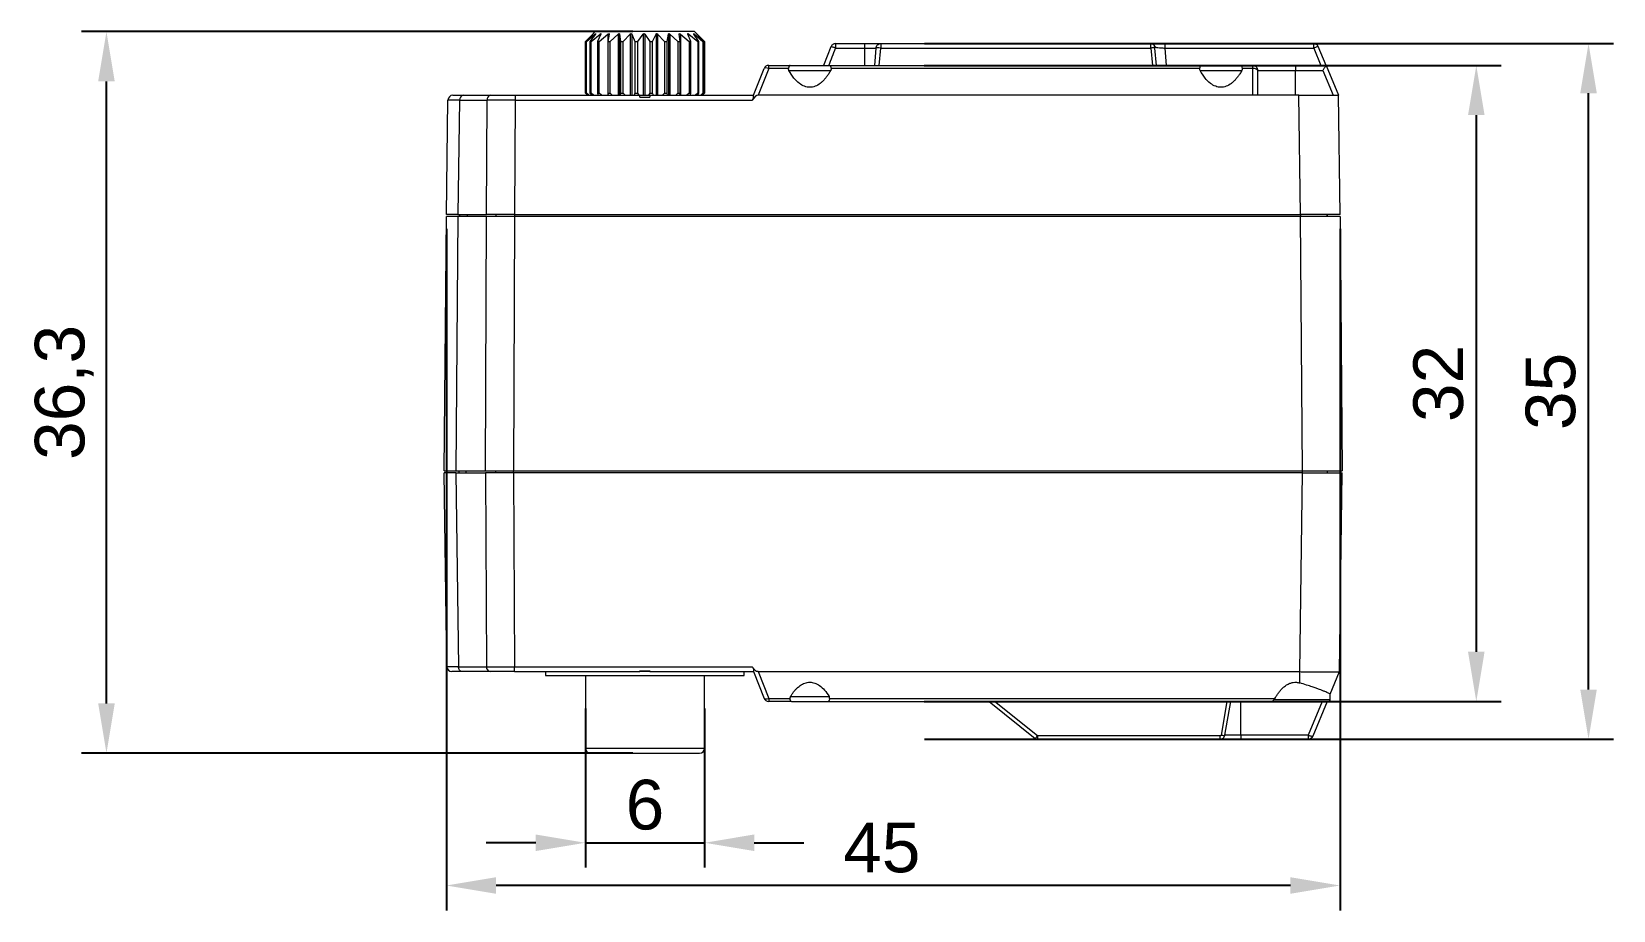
# Model space of a CAD drawing. Header units: millimetres. Extents: x 28 to 240, y 73 to 178.
# Drawn here: x 74.7 to 154.3, y 133.5 to 177.7 of the extents above; entities that cross this region are included whole.
import ezdxf

# ---------------------------------------------------------------- set-up
doc = ezdxf.new("R2010")
doc.units = ezdxf.units.MM
doc.layers.add('ly1', color=140, linetype='Continuous')
doc.styles.get("Standard").update_dxf_attribs({"font": 'arial.ttf'})
doc.dimstyles.new('ISO-25', dxfattribs={"dimtxt": 2.5, "dimasz": 2.5, "dimexe": 1.25, "dimexo": 0.625, "dimtad": 1, "dimtxsty": 'Standard', "dimcen": 2.5, "dimadec": 0, "dimazin": 0, "dimtfac": 1, "dimtmove": 0, "dimatfit": 3, "dimfxl": 1, "dimarcsym": 0})

# ---------------------------------------------------------------- blocks, each defined once
blk = doc.blocks.new('*D2')
at = {"layer": 'Defpoints', "color": 0, "transparency": 16777216}
for p in [(78.471, 177.742), (105.595, 177.742), (105.595, 141.442)]:
    blk.add_point(p, dxfattribs=at)
at = {"layer": 'ly1', "color": 0, "lineweight": -2, "transparency": 16777216}
for p, q in [((104.97, 177.742), (77.221, 177.742)), ((78.471, 143.942), (78.471, 175.242)), ((104.97, 141.442), (77.221, 141.442))]:
    blk.add_line(p, q, dxfattribs=at)
at = {"layer": 'ly1', "color": 0, "transparency": 16777216}
for points in [[(78.054, 175.242), (78.888, 175.242), (78.471, 177.742)], [(78.054, 143.942), (78.888, 143.942), (78.471, 141.442)]]:
    blk.add_solid(points, dxfattribs=at)
at = {"layer": 'ly1', "color": 0, "transparency": 16777216, "insert": (76.344, 159.592), "char_height": 2.5, "attachment_point": 5, "rotation": 90}
blk.add_mtext('36,3', dxfattribs=at)
blk = doc.blocks.new('*D3')
at = {"layer": 'Defpoints', "color": 0, "transparency": 16777216}
for p in [(95.584, 168.442), (140.584, 168.442), (95.584, 134.783)]:
    blk.add_point(p, dxfattribs=at)
at = {"layer": 'ly1', "color": 0, "lineweight": -2, "transparency": 16777216}
for p, q in [((95.584, 167.817), (95.584, 133.533)), ((140.584, 167.817), (140.584, 133.533)), ((138.084, 134.783), (98.084, 134.783))]:
    blk.add_line(p, q, dxfattribs=at)
at = {"layer": 'ly1', "color": 0, "transparency": 16777216}
for points in [[(98.084, 135.199), (98.084, 134.366), (95.584, 134.783)], [(138.084, 135.199), (138.084, 134.366), (140.584, 134.783)]]:
    blk.add_solid(points, dxfattribs=at)
at = {"layer": 'ly1', "color": 0, "transparency": 16777216, "insert": (117.51, 136.679), "char_height": 2.5, "attachment_point": 5}
blk.add_mtext('45', dxfattribs=at)
blk = doc.blocks.new('*D4')
at = {"layer": 'Defpoints', "color": 0, "transparency": 16777216}
for p in [(119.041, 177.142), (153.093, 177.142), (119.041, 142.142)]:
    blk.add_point(p, dxfattribs=at)
at = {"layer": 'ly1', "color": 0, "lineweight": -2, "transparency": 16777216}
for p, q in [((119.666, 177.142), (154.343, 177.142)), ((153.093, 144.642), (153.093, 174.642)), ((119.666, 142.142), (154.343, 142.142))]:
    blk.add_line(p, q, dxfattribs=at)
at = {"layer": 'ly1', "color": 0, "transparency": 16777216}
for points in [[(152.676, 174.642), (153.51, 174.642), (153.093, 177.142)], [(152.676, 144.642), (153.51, 144.642), (153.093, 142.142)]]:
    blk.add_solid(points, dxfattribs=at)
at = {"layer": 'ly1', "color": 0, "transparency": 16777216, "insert": (151.191, 159.642), "char_height": 2.5, "attachment_point": 5, "rotation": 90}
blk.add_mtext('35', dxfattribs=at)
blk = doc.blocks.new('*D5')
at = {"layer": 'Defpoints', "color": 0, "transparency": 16777216}
for p in [(119.023, 176.042), (119.023, 144.042), (147.442, 144.042)]:
    blk.add_point(p, dxfattribs=at)
at = {"layer": 'ly1', "color": 0, "lineweight": -2, "transparency": 16777216}
for p, q in [((119.648, 176.042), (148.692, 176.042)), ((147.442, 173.542), (147.442, 146.542)), ((119.648, 144.042), (148.692, 144.042))]:
    blk.add_line(p, q, dxfattribs=at)
at = {"layer": 'ly1', "color": 0, "transparency": 16777216}
for points in [[(147.025, 173.542), (147.858, 173.542), (147.442, 176.042)], [(147.025, 146.542), (147.858, 146.542), (147.442, 144.042)]]:
    blk.add_solid(points, dxfattribs=at)
at = {"layer": 'ly1', "color": 0, "transparency": 16777216, "insert": (145.539, 160.042), "char_height": 2.5, "attachment_point": 5, "rotation": 90}
blk.add_mtext('32', dxfattribs=at)
blk = doc.blocks.new('*D7')
at = {"layer": 'Defpoints', "color": 0, "transparency": 16777216}
for p in [(102.584, 144.307), (108.584, 144.307), (108.584, 136.932)]:
    blk.add_point(p, dxfattribs=at)
at = {"layer": 'ly1', "color": 0, "lineweight": -2, "transparency": 16777216}
for p, q in [((102.584, 143.682), (102.584, 135.682)), ((108.584, 143.682), (108.584, 135.682)), ((100.084, 136.932), (97.584, 136.932)), ((102.584, 136.932), (108.584, 136.932)), ((111.084, 136.932), (113.584, 136.932))]:
    blk.add_line(p, q, dxfattribs=at)
at = {"layer": 'ly1', "color": 0, "transparency": 16777216}
for points in [[(100.084, 137.349), (100.084, 136.516), (102.584, 136.932)], [(111.084, 137.349), (111.084, 136.516), (108.584, 136.932)]]:
    blk.add_solid(points, dxfattribs=at)
at = {"layer": 'ly1', "color": 0, "transparency": 16777216, "insert": (105.584, 138.834), "char_height": 2.5, "attachment_point": 5}
blk.add_mtext('6', dxfattribs=at)

msp = doc.modelspace()

# ---------------------------------------------------------------- linework, layer by layer
at = {"color": 7, "linetype": 'Continuous', "lineweight": 15}
for p, q in [((102.967, 177.621), (102.615, 177.242)), ((102.639, 177.242), (103.064, 177.621)), ((103.087, 177.621), (102.815, 177.242)), ((103.084, 177.742), (102.86, 177.517)), ((102.86, 177.517), (102.964, 177.621)), ((102.873, 177.242), (103.321, 177.621)), ((103.064, 177.621), (103.064, 177.588)), ((108.084, 177.742), (103.084, 177.742)), ((103.363, 177.621), (103.189, 177.242)), ((103.278, 177.242), (103.722, 177.621)), ((103.321, 177.621), (103.321, 177.53)), ((103.779, 177.621), (103.714, 177.242)), ((103.722, 177.621), (103.722, 177.287)), ((103.828, 177.242), (104.239, 177.621)), ((104.239, 177.621), (104.239, 174.542)), ((104.309, 177.621), (104.356, 177.242)), ((104.309, 177.621), (104.309, 174.542)), ((104.488, 177.242), (104.84, 177.621)), ((104.84, 177.621), (104.84, 174.542)), ((104.918, 177.621), (105.075, 177.242)), ((104.918, 177.621), (104.918, 174.542)), ((105.217, 177.242), (105.489, 177.621)), ((105.489, 177.621), (105.489, 174.542)), ((105.57, 177.621), (105.826, 177.242)), ((105.57, 177.621), (105.57, 174.542)), ((105.969, 177.242), (106.143, 177.621)), ((106.143, 177.621), (106.143, 174.542)), ((106.222, 177.621), (106.562, 177.242)), ((106.222, 177.621), (106.222, 174.542)), ((106.697, 177.242), (106.762, 177.621)), ((106.762, 177.621), (106.762, 174.542)), ((106.834, 177.621), (107.237, 177.242)), ((106.834, 177.621), (106.834, 174.542)), ((107.354, 177.242), (107.307, 177.621)), ((107.368, 177.621), (107.807, 177.242)), ((107.368, 177.621), (107.368, 174.542)), ((107.901, 177.242), (107.744, 177.621)), ((107.789, 177.621), (108.238, 177.242)), ((107.789, 177.513), (107.789, 177.621)), ((108.302, 177.242), (108.046, 177.621)), ((108.072, 177.621), (108.503, 177.242)), ((108.072, 177.582), (108.072, 177.621)), ((108.494, 177.331), (108.084, 177.742)), ((108.532, 177.242), (108.192, 177.621)), ((108.199, 177.621), (108.494, 177.331)), ((102.589, 177.242), (102.86, 177.517)), ((102.589, 174.642), (102.589, 177.242)), ((102.615, 177.242), (102.639, 177.242)), ((102.615, 177.242), (102.615, 174.642)), ((102.639, 174.642), (102.639, 177.242)), ((102.815, 177.242), (102.873, 177.242)), ((102.815, 177.242), (102.815, 174.642)), ((102.873, 174.642), (102.873, 177.242)), ((103.189, 177.242), (103.278, 177.242)), ((103.189, 177.242), (103.189, 174.642)), ((103.278, 174.642), (103.278, 177.242)), ((103.714, 177.242), (103.828, 177.242)), ((103.714, 177.242), (103.714, 174.642)), ((103.828, 174.642), (103.828, 177.242)), ((104.356, 177.242), (104.488, 177.242)), ((104.356, 177.242), (104.356, 174.642)), ((104.488, 174.642), (104.488, 177.242)), ((105.075, 177.242), (105.217, 177.242)), ((105.075, 177.242), (105.075, 174.642)), ((105.217, 174.642), (105.217, 177.242)), ((105.826, 177.242), (105.826, 174.642)), ((105.826, 177.242), (105.969, 177.242)), ((105.969, 174.642), (105.969, 177.242)), ((106.562, 177.242), (106.697, 177.242)), ((106.562, 177.242), (106.562, 174.642)), ((106.697, 174.642), (106.697, 177.242)), ((107.237, 177.242), (107.354, 177.242)), ((107.237, 177.242), (107.237, 174.642)), ((107.354, 174.642), (107.354, 177.242)), ((107.807, 177.242), (107.901, 177.242)), ((107.807, 177.242), (107.807, 174.642)), ((107.901, 174.642), (107.901, 177.242)), ((108.238, 177.242), (108.302, 177.242)), ((108.238, 177.242), (108.238, 174.642)), ((108.302, 174.642), (108.302, 177.242)), ((108.494, 177.331), (108.583, 177.242)), ((108.503, 177.242), (108.532, 177.242)), ((108.503, 177.242), (108.503, 174.642)), ((108.532, 174.642), (108.532, 177.242)), ((108.583, 177.242), (108.583, 174.642)), ((114.95, 176.982), (114.581, 176.042)), ((115.183, 177.142), (115.183, 177.076)), ((115.183, 177.142), (116.634, 177.142)), ((115.183, 176.914), (116.634, 176.914)), ((116.634, 177.142), (116.634, 176.914)), ((116.634, 176.914), (116.634, 176.042)), ((116.634, 176.914), (117.21, 176.914)), ((117.21, 176.914), (117.134, 176.042)), ((117.383, 176.042), (117.459, 176.914)), ((117.459, 177.142), (131.053, 177.142)), ((117.459, 176.914), (131.057, 176.914)), ((131.053, 177.142), (131.089, 177.138)), ((131.057, 176.914), (131.133, 176.042)), ((131.087, 177.141), (131.059, 177.142)), ((131.332, 176.042), (131.256, 176.914)), ((131.754, 177.142), (131.754, 176.914)), ((131.754, 177.142), (139.257, 177.142)), ((131.754, 176.914), (131.83, 176.042)), ((131.754, 176.914), (139.257, 176.914)), ((139.257, 176.914), (139.257, 177.076)), ((139.257, 176.914), (139.618, 176.042)), ((139.879, 176.042), (139.488, 176.987)), ((111.815, 176.042), (112.895, 176.042)), ((114.872, 176.042), (133.595, 176.042)), ((135.572, 176.042), (136.184, 176.042)), ((138.334, 176.042), (138.334, 175.792)), ((138.334, 176.042), (139.879, 176.042)), ((139.879, 176.042), (140.5, 174.542)), ((111.045, 174.541), (111.583, 175.885)), ((111.815, 175.887), (111.276, 174.542)), ((112.812, 175.887), (111.815, 175.887)), ((112.832, 175.792), (114.936, 175.792)), ((133.512, 175.887), (114.956, 175.887)), ((133.532, 175.792), (135.636, 175.792)), ((136.184, 175.887), (135.656, 175.887)), ((136.184, 175.887), (136.184, 176)), ((136.186, 174.542), (136.184, 175.887)), ((136.434, 174.542), (136.434, 175.792)), ((136.434, 175.792), (138.334, 175.792)), ((138.334, 174.542), (138.334, 175.792)), ((138.334, 175.792), (139.712, 175.792)), ((139.712, 175.792), (140.23, 174.542)), ((96.427, 174.542), (97.808, 174.542)), ((99.046, 174.542), (99.046, 174.295)), ((99.046, 174.542), (105.334, 174.542)), ((102.688, 174.542), (102.589, 174.642)), ((102.615, 174.642), (102.639, 174.642)), ((102.615, 174.642), (102.707, 174.542)), ((102.75, 174.542), (102.639, 174.642)), ((102.815, 174.642), (102.873, 174.642)), ((102.815, 174.642), (102.886, 174.542)), ((102.991, 174.542), (102.873, 174.642)), ((103.189, 174.642), (103.278, 174.642)), ((103.189, 174.642), (103.235, 174.542)), ((103.394, 174.542), (103.278, 174.642)), ((103.714, 174.642), (103.828, 174.642)), ((103.714, 174.642), (103.731, 174.542)), ((103.722, 174.596), (103.722, 174.542)), ((103.935, 174.542), (103.828, 174.642)), ((104.356, 174.642), (104.343, 174.542)), ((104.356, 174.642), (104.488, 174.642)), ((104.58, 174.542), (104.488, 174.642)), ((105.075, 174.642), (105.034, 174.542)), ((105.075, 174.642), (105.217, 174.642)), ((105.288, 174.542), (105.217, 174.642)), ((105.334, 174.442), (105.334, 174.542)), ((105.334, 174.542), (105.834, 174.542)), ((105.334, 174.442), (105.834, 174.442)), ((105.826, 174.642), (105.759, 174.542)), ((105.834, 174.542), (111.045, 174.542)), ((105.834, 174.542), (105.834, 174.442)), ((106.014, 174.542), (105.969, 174.642)), ((106.562, 174.642), (106.473, 174.542)), ((106.562, 174.642), (106.697, 174.642)), ((106.714, 174.542), (106.697, 174.642)), ((107.237, 174.642), (107.131, 174.542)), ((107.237, 174.642), (107.354, 174.642)), ((107.342, 174.542), (107.354, 174.642)), ((107.807, 174.642), (107.692, 174.542)), ((107.807, 174.642), (107.901, 174.642)), ((107.86, 174.542), (107.901, 174.642)), ((108.238, 174.642), (108.121, 174.542)), ((108.235, 174.542), (108.302, 174.642)), ((108.238, 174.642), (108.302, 174.642)), ((108.503, 174.642), (108.39, 174.542)), ((108.443, 174.542), (108.532, 174.642)), ((108.583, 174.642), (108.483, 174.542)), ((108.484, 174.542), (108.495, 174.553)), ((108.503, 174.642), (108.532, 174.642)), ((136.186, 174.542), (111.276, 174.542)), ((138.5, 174.542), (136.186, 174.542)), ((138.584, 168.542), (138.5, 174.542)), ((140.584, 168.542), (140.5, 174.542)), ((95.584, 168.542), (95.664, 174.295)), ((96.25, 174.295), (96.17, 168.542)), ((96.25, 174.295), (97.632, 174.295)), ((97.598, 168.542), (97.632, 174.295)), ((99.046, 174.295), (99.012, 168.542)), ((99.046, 174.295), (110.986, 174.295)), ((95.472, 155.642), (95.584, 168.442)), ((96.17, 168.542), (95.584, 168.542)), ((96.17, 168.442), (95.584, 168.442)), ((96.17, 168.442), (96.058, 155.642)), ((96.17, 168.542), (97.598, 168.542)), ((97.598, 168.442), (96.17, 168.442)), ((96.25, 168.542), (96.25, 168.442)), ((96.641, 168.442), (96.641, 168.542)), ((97.552, 155.642), (97.598, 168.442)), ((99.012, 168.542), (97.598, 168.542)), ((99.012, 168.442), (97.598, 168.442)), ((98.069, 168.542), (98.069, 168.442)), ((99.012, 168.442), (98.966, 155.642)), ((99.012, 168.542), (138.584, 168.542)), ((99.012, 168.542), (99.012, 168.442)), ((138.584, 168.442), (99.012, 168.442)), ((140.584, 168.542), (138.584, 168.542)), ((138.584, 168.542), (138.584, 168.442)), ((140.584, 168.442), (138.584, 168.442)), ((138.696, 155.642), (138.584, 168.442)), ((139.918, 168.542), (139.918, 168.442)), ((139.948, 168.442), (139.944, 168.542)), ((140.584, 168.442), (140.696, 155.642)), ((95.472, 155.642), (96.058, 155.642)), ((95.61, 145.788), (95.474, 155.542)), ((96.058, 155.642), (97.552, 155.642)), ((96.06, 155.542), (96.196, 145.788)), ((96.06, 155.542), (97.553, 155.542)), ((96.222, 155.542), (96.222, 155.642)), ((96.588, 155.542), (96.588, 155.642)), ((97.552, 155.642), (98.966, 155.642)), ((97.553, 155.542), (97.609, 145.788)), ((98.082, 155.542), (98.082, 155.642)), ((98.966, 155.642), (138.696, 155.642)), ((98.966, 155.542), (98.966, 155.642)), ((98.967, 155.542), (99.023, 145.788)), ((138.694, 155.542), (98.967, 155.542)), ((138.555, 145.542), (138.694, 155.542)), ((138.696, 155.642), (140.696, 155.642)), ((138.696, 155.542), (138.696, 155.642)), ((139.946, 155.542), (139.946, 155.642)), ((140.554, 145.542), (140.694, 155.542)), ((96.196, 145.788), (97.609, 145.788)), ((99.023, 145.788), (110.986, 145.788)), ((99.023, 145.542), (99.023, 145.788)), ((97.786, 145.542), (96.373, 145.542)), ((99.023, 145.542), (105.334, 145.542)), ((100.584, 145.542), (100.584, 145.341)), ((102.584, 145.345), (102.584, 141.692)), ((105.334, 145.589), (105.834, 145.589)), ((105.834, 145.542), (105.334, 145.542)), ((105.834, 145.542), (111.045, 145.542)), ((108.584, 141.692), (108.584, 145.345)), ((110.584, 145.341), (110.584, 145.542)), ((111.045, 145.542), (111.583, 144.199)), ((111.277, 145.542), (138.555, 145.542)), ((111.277, 145.542), (111.815, 144.196)), ((138.555, 144.976), (138.555, 145.542)), ((140.084, 144.405), (140.554, 145.542)), ((111.815, 144.196), (112.885, 144.196)), ((112.909, 144.292), (114.859, 144.292)), ((114.883, 144.196), (137.302, 144.196)), ((140.084, 144.142), (140.084, 144.407)), ((112.961, 144.042), (111.815, 144.042)), ((114.807, 144.042), (137.183, 144.042)), ((122.909, 144.042), (125.229, 142.186)), ((125.354, 142.307), (123.186, 144.042)), ((134.887, 144.042), (134.588, 142.348)), ((134.785, 142.348), (135.084, 144.042)), ((135.584, 142.348), (135.584, 144.042)), ((137.261, 144.142), (140.084, 144.142)), ((139.681, 144.042), (138.98, 142.348)), ((139.933, 144.042), (139.211, 142.296)), ((134.539, 142.307), (125.354, 142.307)), ((134.539, 142.142), (125.354, 142.142)), ((134.778, 142.344), (134.785, 142.348)), ((135.584, 142.348), (134.785, 142.348)), ((135.584, 142.348), (135.584, 142.142)), ((138.98, 142.348), (135.584, 142.348)), ((138.98, 142.142), (135.584, 142.142)), ((138.98, 142.2), (138.98, 142.142)), ((102.584, 141.692), (108.584, 141.692))]:
    msp.add_line(p, q, dxfattribs=at)
at = {"color": 7, "linetype": 'Continuous', "lineweight": 15, "flags": 128}
msp.add_lwpolyline([(105.826, 174.642), (105.844, 174.642), (105.862, 174.642), (105.88, 174.642), (105.898, 174.642), (105.915, 174.642), (105.933, 174.642), (105.951, 174.642), (105.969, 174.642)], dxfattribs=at)
at = {"color": 7, "linetype": 'Continuous', "lineweight": 15}
for centre, radius, start, end in [((131.156, 176.337), 0.585, 80.19741, 99.80259), ((131.053, 176.942), 0.2, 5, 65.88514), ((111.815, 175.792), 0.25, 90, 158.19859), ((111.648, 175.837), 0.0806, 80.38397, 143.7817), ((111.65, 175.435), 0.481, 69.93212, 88.62524), ((95.914, 174.292), 0.25, 90, 179.2), ((96.47, 174.324), 0.222, 101.26533, 187.45046), ((97.852, 174.324), 0.222, 101.26533, 187.45046), ((95.86, 145.792), 0.25, 180.8, 270), ((97.829, 145.759), 0.222, 172.5501, 258.73515), ((111.815, 144.292), 0.25, 235.9007, 270), ((139.984, 144.142), 0.1, 270, 0), ((125.21, 142.258), 0.075, 285.04868, 325.07352), ((102.834, 141.692), 0.25, 180, 270), ((108.334, 141.692), 0.25, 270, 0)]:
    msp.add_arc(centre, radius, start, end, dxfattribs=at)
msp.add_ellipse((111.044, 173.866), major_axis=(0.267, 0.67), ratio=0.346686, start_param=0.14082, end_param=1.019405, dxfattribs=at)
for points, knots in [([(102.964, 177.621), (102.968, 177.625), (102.976, 177.632), (102.983, 177.639), (102.986, 177.642), (102.986, 177.642), (102.983, 177.638), (102.977, 177.631), (102.97, 177.624), (102.967, 177.621)], [0, 0, 0, 0, 0.197268, 0.339199, 0.458476, 0.578085, 0.691202, 0.848057, 1, 1, 1, 1]), ([(103.064, 177.621), (103.069, 177.625), (103.077, 177.632), (103.088, 177.639), (103.094, 177.642), (103.097, 177.642), (103.097, 177.638), (103.094, 177.631), (103.089, 177.624), (103.087, 177.621)], [0, 0, 0, 0, 0.197273, 0.3392, 0.458472, 0.57808, 0.691198, 0.848047, 1, 1, 1, 1]), ([(103.321, 177.621), (103.327, 177.625), (103.336, 177.632), (103.349, 177.639), (103.358, 177.642), (103.364, 177.642), (103.367, 177.638), (103.367, 177.631), (103.365, 177.624), (103.363, 177.621)], [0, 0, 0, 0, 0.1972823, 0.3392111, 0.4584823, 0.5780818, 0.691203, 0.8480525, 1, 1, 1, 1]), ([(103.722, 177.621), (103.727, 177.625), (103.737, 177.632), (103.751, 177.639), (103.762, 177.642), (103.771, 177.642), (103.777, 177.638), (103.78, 177.631), (103.78, 177.624), (103.779, 177.621)], [0, 0, 0, 0, 0.197271, 0.339201, 0.458466, 0.578077, 0.691196, 0.84805, 1, 1, 1, 1]), ([(104.239, 177.621), (104.244, 177.625), (104.253, 177.632), (104.268, 177.639), (104.28, 177.642), (104.291, 177.642), (104.3, 177.638), (104.306, 177.631), (104.308, 177.624), (104.309, 177.621)], [0, 0, 0, 0, 0.197272, 0.339196, 0.458471, 0.578081, 0.691199, 0.848051, 1, 1, 1, 1]), ([(104.84, 177.621), (104.845, 177.625), (104.853, 177.632), (104.867, 177.639), (104.881, 177.642), (104.893, 177.642), (104.904, 177.638), (104.913, 177.631), (104.916, 177.624), (104.918, 177.621)], [0, 0, 0, 0, 0.197268, 0.33919, 0.45848, 0.578083, 0.691205, 0.848055, 1, 1, 1, 1]), ([(105.489, 177.621), (105.492, 177.625), (105.499, 177.632), (105.512, 177.639), (105.525, 177.642), (105.538, 177.642), (105.55, 177.638), (105.562, 177.631), (105.567, 177.624), (105.57, 177.621)], [0, 0, 0, 0, 0.1972685, 0.3392106, 0.4584755, 0.5780912, 0.691205, 0.8480575, 1, 1, 1, 1]), ([(106.143, 177.621), (106.146, 177.625), (106.15, 177.632), (106.161, 177.639), (106.173, 177.642), (106.186, 177.642), (106.199, 177.638), (106.212, 177.631), (106.218, 177.624), (106.222, 177.621)], [0, 0, 0, 0, 0.197278, 0.3392, 0.458477, 0.578083, 0.691204, 0.848053, 1, 1, 1, 1]), ([(106.762, 177.621), (106.764, 177.625), (106.766, 177.632), (106.774, 177.639), (106.784, 177.642), (106.796, 177.642), (106.809, 177.638), (106.822, 177.631), (106.83, 177.624), (106.834, 177.621)], [0, 0, 0, 0, 0.197276, 0.339208, 0.458484, 0.578078, 0.691199, 0.848049, 1, 1, 1, 1]), ([(107.307, 177.621), (107.307, 177.625), (107.307, 177.632), (107.313, 177.639), (107.32, 177.642), (107.33, 177.642), (107.342, 177.638), (107.355, 177.631), (107.363, 177.624), (107.368, 177.621)], [0, 0, 0, 0, 0.197274, 0.339201, 0.458471, 0.578078, 0.691201, 0.848061, 1, 1, 1, 1]), ([(107.744, 177.621), (107.743, 177.625), (107.74, 177.632), (107.742, 177.639), (107.747, 177.642), (107.754, 177.642), (107.764, 177.638), (107.776, 177.631), (107.785, 177.624), (107.789, 177.621)], [0, 0, 0, 0, 0.197272, 0.339202, 0.458474, 0.578086, 0.691209, 0.848057, 1, 1, 1, 1]), ([(108.046, 177.621), (108.043, 177.625), (108.038, 177.632), (108.036, 177.639), (108.038, 177.642), (108.042, 177.642), (108.05, 177.638), (108.06, 177.631), (108.068, 177.624), (108.072, 177.621)], [0, 0, 0, 0, 0.197274, 0.339202, 0.458476, 0.578083, 0.691196, 0.848051, 1, 1, 1, 1]), ([(108.192, 177.621), (108.188, 177.625), (108.182, 177.632), (108.176, 177.639), (108.174, 177.642), (108.176, 177.642), (108.18, 177.638), (108.188, 177.631), (108.195, 177.624), (108.199, 177.621)], [0, 0, 0, 0, 0.197277, 0.339207, 0.458479, 0.578087, 0.691206, 0.84805, 1, 1, 1, 1]), ([(115.183, 176.914), (115.163, 176.922), (115.122, 176.938), (115.065, 176.956), (115.017, 176.971), (114.979, 176.981), (114.955, 176.986), (114.952, 176.983), (114.951, 176.982)], [0, 0, 0, 0, 0.173536, 0.341696, 0.502391, 0.673885, 0.853341, 1, 1, 1, 1]), ([(115.183, 177.142), (115.151, 177.138), (115.104, 177.133), (115.041, 177.1), (114.993, 177.058), (114.958, 177.013), (114.952, 176.985), (114.952, 176.982)], [0, 0, 0, 0, 0.322298, 0.4655, 0.705506, 0.970742, 1, 1, 1, 1]), ([(116.634, 177.142), (116.66, 177.142), (116.712, 177.142), (116.789, 177.142), (116.864, 177.142), (116.967, 177.142), (117.09, 177.142), (117.221, 177.142), (117.329, 177.142), (117.404, 177.142), (117.451, 177.142), (117.457, 177.142), (117.459, 177.142)], [0, 0, 0, 0, 0.060245, 0.120003, 0.179811, 0.240207, 0.369961, 0.50013, 0.629884, 0.760052, 0.879925, 1, 1, 1, 1]), ([(117.21, 176.914), (117.216, 176.975), (117.245, 177.034), (117.336, 177.118), (117.397, 177.142), (117.459, 177.142)], [0, 0, 0, 0, 0.5, 0.5, 1, 1, 1, 1]), ([(117.459, 176.914), (117.394, 176.919), (117.33, 176.922), (117.238, 176.922), (117.211, 176.919), (117.21, 176.914)], [0, 0, 0, 0, 0.5, 0.5, 1, 1, 1, 1]), ([(117.459, 177.142), (117.459, 177.142), (117.459, 177.118), (117.459, 177.034), (117.459, 176.975), (117.459, 176.914)], [0, 0, 0, 0, 0.5, 0.5, 1, 1, 1, 1]), ([(131.171, 177.103), (131.161, 177.11), (131.14, 177.123), (131.094, 177.139), (131.059, 177.138), (131.035, 177.137)], [0, 0, 0, 0, 0.25485, 0.509579, 1, 1, 1, 1]), ([(131.057, 176.914), (131.056, 176.93), (131.056, 176.963), (131.055, 177.007), (131.054, 177.046), (131.054, 177.078), (131.053, 177.103), (131.053, 177.121), (131.053, 177.134), (131.053, 177.141), (131.053, 177.141), (131.053, 177.142)], [0, 0, 0, 0, 0.135569, 0.265029, 0.388378, 0.505611, 0.616729, 0.721728, 0.820607, 0.913365, 1, 1, 1, 1]), ([(131.215, 177.131), (131.183, 177.134), (131.131, 177.14), (131.099, 177.141), (131.087, 177.141)], [0, 0, 0, 0, 0.622004, 1, 1, 1, 1]), ([(131.087, 177.139), (131.099, 177.137), (131.123, 177.132), (131.172, 177.12), (131.196, 177.115)], [0, 0, 0, 0, 0.511231, 1, 1, 1, 1]), ([(131.131, 177.13), (131.148, 177.122), (131.184, 177.106), (131.225, 177.063), (131.253, 177.013), (131.259, 176.976), (131.262, 176.958)], [0, 0, 0, 0, 0.2550012, 0.513601, 0.7649843, 1, 1, 1, 1]), ([(131.139, 177.142), (131.175, 177.142), (131.256, 177.142), (131.444, 177.142), (131.619, 177.142), (131.709, 177.142), (131.754, 177.142)], [0, 0, 0, 0, 0.289554, 0.652052, 0.827416, 1, 1, 1, 1]), ([(131.262, 176.96), (131.27, 176.959), (131.286, 176.958), (131.337, 176.952), (131.427, 176.942), (131.569, 176.926), (131.694, 176.918), (131.754, 176.914)], [0, 0, 0, 0, 0.136754, 0.291159, 0.455149, 0.735794, 1, 1, 1, 1]), ([(139.257, 177.142), (139.306, 177.142), (139.355, 177.127), (139.436, 177.072), (139.469, 177.033), (139.488, 176.987)], [0, 0, 0, 0, 0.5, 0.5, 1, 1, 1, 1]), ([(139.488, 176.987), (139.486, 176.992), (139.46, 176.987), (139.375, 176.96), (139.316, 176.938), (139.257, 176.914)], [0, 0, 0, 0, 0.5, 0.5, 1, 1, 1, 1]), ([(111.815, 175.887), (111.815, 175.902), (111.814, 175.932), (111.814, 175.97), (111.815, 176.005), (111.815, 176.035), (111.815, 176.039), (111.815, 176.042)], [0, 0, 0, 0, 0.170168, 0.330164, 0.500527, 0.730402, 1, 1, 1, 1]), ([(112.895, 176.042), (112.89, 176.041), (112.878, 176.039), (112.862, 176.026), (112.847, 176.007), (112.835, 175.982), (112.825, 175.953), (112.818, 175.922), (112.814, 175.899), (112.812, 175.887)], [0, 0, 0, 0, 0.163297, 0.319838, 0.469528, 0.612324, 0.748249, 0.87741, 1, 1, 1, 1]), ([(112.895, 176.042), (112.922, 176.042), (112.975, 176.042), (113.061, 176.042), (113.15, 176.042), (113.242, 176.042), (113.392, 176.042), (113.605, 176.042), (113.884, 176.042), (114.163, 176.042), (114.398, 176.042), (114.588, 176.042), (114.738, 176.042), (114.828, 176.042), (114.872, 176.042)], [0, 0, 0, 0, 0.048558, 0.096783, 0.14491, 0.193176, 0.241815, 0.370804, 0.500041, 0.62903, 0.758267, 0.838972, 0.919183, 1, 1, 1, 1]), ([(114.872, 176.042), (114.878, 176.041), (114.888, 176.04), (114.902, 176.029), (114.914, 176.015), (114.929, 175.992), (114.944, 175.952), (114.952, 175.908), (114.956, 175.887)], [0, 0, 0, 0, 0.152562, 0.2895386, 0.4109534, 0.516845, 0.7679459, 1, 1, 1, 1]), ([(133.595, 176.042), (133.59, 176.041), (133.578, 176.039), (133.562, 176.026), (133.547, 176.007), (133.535, 175.982), (133.525, 175.953), (133.518, 175.922), (133.514, 175.899), (133.512, 175.887)], [0, 0, 0, 0, 0.163297, 0.319838, 0.469528, 0.612324, 0.748249, 0.87741, 1, 1, 1, 1]), ([(133.595, 176.042), (133.622, 176.042), (133.675, 176.042), (133.761, 176.042), (133.85, 176.042), (133.942, 176.042), (134.092, 176.042), (134.305, 176.042), (134.584, 176.042), (134.863, 176.042), (135.098, 176.042), (135.288, 176.042), (135.438, 176.042), (135.528, 176.042), (135.572, 176.042)], [0, 0, 0, 0, 0.048558, 0.096783, 0.14491, 0.193176, 0.241815, 0.370804, 0.500041, 0.62903, 0.758267, 0.838972, 0.919183, 1, 1, 1, 1]), ([(135.572, 176.042), (135.578, 176.041), (135.588, 176.04), (135.602, 176.029), (135.614, 176.015), (135.629, 175.992), (135.644, 175.952), (135.652, 175.908), (135.656, 175.887)], [0, 0, 0, 0, 0.1527, 0.2897735, 0.4112439, 0.5171501, 0.7680296, 1, 1, 1, 1]), ([(136.184, 176.042), (136.249, 176.042), (136.314, 176.015), (136.407, 175.922), (136.434, 175.857), (136.434, 175.792)], [0, 0, 0, 0, 0.5, 0.5, 1, 1, 1, 1]), ([(136.184, 176.042), (136.185, 176.042), (136.186, 176.042), (136.199, 176.042), (136.22, 176.042), (136.25, 176.042), (136.288, 176.042), (136.368, 176.042), (136.524, 176.042), (136.803, 176.042), (137.145, 176.042), (137.487, 176.042), (137.798, 176.042), (138.064, 176.042), (138.244, 176.042), (138.334, 176.042)], [0, 0, 0, 0, 0.040278, 0.080245, 0.120061, 0.159886, 0.199879, 0.2402, 0.370049, 0.500058, 0.629907, 0.759916, 0.840123, 0.919724, 1, 1, 1, 1]), ([(139.879, 176.042), (139.879, 176.041), (139.878, 176.039), (139.869, 176.026), (139.855, 176.005), (139.829, 175.968), (139.784, 175.897), (139.739, 175.831), (139.712, 175.792)], [0, 0, 0, 0, 0.1042307, 0.2126636, 0.3266705, 0.4474335, 0.6743952, 1, 1, 1, 1]), ([(112.832, 175.792), (112.825, 175.808), (112.81, 175.838), (112.811, 175.871), (112.812, 175.887)], [0, 0, 0, 0, 0.520553, 1, 1, 1, 1]), ([(114.936, 175.792), (114.904, 175.736), (114.842, 175.628), (114.74, 175.48), (114.635, 175.348), (114.527, 175.235), (114.374, 175.105), (114.167, 174.981), (113.884, 174.926), (113.601, 174.981), (113.323, 175.147), (113.054, 175.422), (112.911, 175.661), (112.832, 175.792)], [0, 0, 0, 0, 0.070061, 0.135068, 0.195339, 0.251272, 0.303364, 0.407613, 0.500219, 0.592619, 0.697082, 0.834267, 1, 1, 1, 1]), ([(114.956, 175.887), (114.957, 175.877), (114.958, 175.856), (114.951, 175.823), (114.941, 175.802), (114.936, 175.792)], [0, 0, 0, 0, 0.31757, 0.646296, 1, 1, 1, 1]), ([(133.532, 175.792), (133.525, 175.808), (133.51, 175.838), (133.511, 175.871), (133.512, 175.887)], [0, 0, 0, 0, 0.520553, 1, 1, 1, 1]), ([(135.636, 175.792), (135.604, 175.736), (135.542, 175.628), (135.44, 175.48), (135.335, 175.348), (135.227, 175.235), (135.074, 175.105), (134.867, 174.981), (134.584, 174.926), (134.301, 174.981), (134.023, 175.147), (133.754, 175.422), (133.611, 175.661), (133.532, 175.792)], [0, 0, 0, 0, 0.0700607, 0.1350678, 0.1953386, 0.2512715, 0.3033642, 0.4076129, 0.5002194, 0.5926186, 0.6970821, 0.8342666, 1, 1, 1, 1]), ([(135.656, 175.887), (135.657, 175.877), (135.658, 175.856), (135.651, 175.823), (135.641, 175.802), (135.636, 175.792)], [0, 0, 0, 0, 0.31757, 0.646296, 1, 1, 1, 1]), ([(136.434, 175.792), (136.434, 175.817), (136.407, 175.842), (136.314, 175.877), (136.249, 175.887), (136.184, 175.887)], [0, 0, 0, 0, 0.5, 0.5, 1, 1, 1, 1]), ([(95.914, 174.542), (95.915, 174.542), (95.917, 174.542), (95.931, 174.542), (95.954, 174.542), (95.986, 174.542), (96.04, 174.542), (96.126, 174.542), (96.259, 174.542), (96.371, 174.542), (96.427, 174.542)], [0, 0, 0, 0, 0.092882, 0.18504, 0.276965, 0.369151, 0.462087, 0.641959, 0.820055, 1, 1, 1, 1]), ([(97.808, 174.542), (97.839, 174.542), (97.9, 174.542), (97.999, 174.542), (98.104, 174.542), (98.213, 174.542), (98.363, 174.542), (98.558, 174.542), (98.799, 174.542), (98.963, 174.542), (99.046, 174.542)], [0, 0, 0, 0, 0.092925, 0.185127, 0.277094, 0.369323, 0.462302, 0.6421, 0.820126, 1, 1, 1, 1]), ([(110.986, 174.295), (111.004, 174.322), (111.021, 174.35), (111.046, 174.407), (111.053, 174.435), (111.057, 174.507), (111.044, 174.538), (111.045, 174.541)], [0, 0, 0, 0, 0.25, 0.25, 0.5, 0.5, 1, 1, 1, 1]), ([(138.5, 174.542), (138.552, 174.542), (138.654, 174.542), (138.805, 174.542), (138.967, 174.542), (139.141, 174.542), (139.375, 174.542), (139.644, 174.542), (139.922, 174.542), (140.154, 174.542), (140.305, 174.542), (140.4, 174.542), (140.457, 174.542), (140.494, 174.542), (140.498, 174.542), (140.5, 174.542)], [0, 0, 0, 0, 0.049444, 0.09758, 0.144682, 0.206455, 0.270169, 0.385967, 0.500021, 0.61391, 0.729873, 0.793429, 0.85536, 0.926277, 1, 1, 1, 1]), ([(96.25, 174.295), (96.217, 174.295), (96.151, 174.295), (96.062, 174.295), (95.98, 174.296), (95.907, 174.296), (95.843, 174.296), (95.789, 174.296), (95.744, 174.296), (95.708, 174.296), (95.683, 174.295), (95.667, 174.295), (95.665, 174.295), (95.664, 174.295)], [0, 0, 0, 0, 0.0909128, 0.1818246, 0.2727355, 0.3636456, 0.4545549, 0.5454637, 0.6363718, 0.7272794, 0.8181866, 0.9090934, 1, 1, 1, 1]), ([(99.046, 174.295), (98.998, 174.295), (98.903, 174.295), (98.761, 174.295), (98.62, 174.296), (98.482, 174.296), (98.346, 174.296), (98.214, 174.296), (98.086, 174.296), (97.963, 174.296), (97.846, 174.295), (97.735, 174.295), (97.666, 174.295), (97.632, 174.295)], [0, 0, 0, 0, 0.0909127, 0.1818245, 0.2727354, 0.3636455, 0.4545549, 0.5454636, 0.6363717, 0.7272794, 0.8181866, 0.9090934, 1, 1, 1, 1]), ([(96.06, 155.542), (96.027, 155.542), (95.961, 155.542), (95.872, 155.542), (95.79, 155.542), (95.717, 155.542), (95.653, 155.542), (95.598, 155.542), (95.553, 155.542), (95.518, 155.542), (95.493, 155.542), (95.477, 155.542), (95.475, 155.542), (95.474, 155.542)], [0, 0, 0, 0, 0.09091, 0.181819, 0.272728, 0.363637, 0.454546, 0.545454, 0.636363, 0.727272, 0.818181, 0.90909, 1, 1, 1, 1]), ([(98.967, 155.542), (98.919, 155.542), (98.824, 155.542), (98.682, 155.542), (98.541, 155.542), (98.403, 155.542), (98.267, 155.542), (98.135, 155.542), (98.008, 155.542), (97.885, 155.542), (97.767, 155.542), (97.656, 155.542), (97.587, 155.542), (97.553, 155.542)], [0, 0, 0, 0, 0.09091, 0.181819, 0.272728, 0.363637, 0.454546, 0.545454, 0.636363, 0.727272, 0.818181, 0.90909, 1, 1, 1, 1]), ([(138.694, 155.542), (138.746, 155.542), (138.848, 155.542), (138.999, 155.542), (139.16, 155.542), (139.334, 155.542), (139.569, 155.542), (139.838, 155.542), (140.116, 155.542), (140.348, 155.542), (140.499, 155.542), (140.594, 155.542), (140.65, 155.542), (140.687, 155.542), (140.692, 155.542), (140.694, 155.542)], [0, 0, 0, 0, 0.049444, 0.09758, 0.144682, 0.206455, 0.270169, 0.385967, 0.500021, 0.61391, 0.729873, 0.793429, 0.85536, 0.926277, 1, 1, 1, 1]), ([(96.196, 145.788), (96.011, 145.788), (95.863, 145.788), (95.662, 145.788), (95.61, 145.788), (95.61, 145.788)], [0, 0, 0, 0, 0.5, 0.5, 1, 1, 1, 1]), ([(96.373, 145.542), (96.331, 145.542), (96.283, 145.566), (96.214, 145.662), (96.196, 145.73), (96.196, 145.788)], [0, 0, 0, 0, 0.5, 0.5, 1, 1, 1, 1]), ([(97.609, 145.788), (97.643, 145.788), (97.712, 145.788), (97.824, 145.788), (97.941, 145.788), (98.064, 145.788), (98.192, 145.788), (98.324, 145.788), (98.459, 145.788), (98.598, 145.788), (98.738, 145.788), (98.88, 145.788), (98.976, 145.788), (99.023, 145.788)], [0, 0, 0, 0, 0.090913, 0.181825, 0.272735, 0.363646, 0.454555, 0.545464, 0.636372, 0.727279, 0.818187, 0.909093, 1, 1, 1, 1]), ([(111.277, 145.542), (111.265, 145.542), (111.241, 145.544), (111.207, 145.557), (111.172, 145.578), (111.134, 145.61), (111.088, 145.656), (111.036, 145.716), (111.003, 145.764), (110.986, 145.788)], [0, 0, 0, 0, 0.088195, 0.179554, 0.277317, 0.392991, 0.557249, 0.776162, 1, 1, 1, 1]), ([(110.986, 145.788), (110.996, 145.774), (111.014, 145.746), (111.03, 145.713), (111.039, 145.692), (111.044, 145.677), (111.051, 145.652), (111.057, 145.607), (111.051, 145.569), (111.046, 145.547), (111.045, 145.544), (111.045, 145.542)], [0, 0, 0, 0, 0.134717, 0.255492, 0.288986, 0.322582, 0.38909, 0.515518, 0.759584, 0.878669, 1, 1, 1, 1]), ([(96.373, 145.542), (96.343, 145.542), (96.284, 145.542), (96.205, 145.542), (96.133, 145.542), (96.069, 145.542), (95.995, 145.542), (95.923, 145.542), (95.87, 145.542), (95.863, 145.542), (95.86, 145.542)], [0, 0, 0, 0, 0.092935, 0.185145, 0.277121, 0.369358, 0.462347, 0.64213, 0.820141, 1, 1, 1, 1]), ([(99.023, 145.542), (98.981, 145.542), (98.896, 145.542), (98.77, 145.542), (98.645, 145.542), (98.522, 145.542), (98.364, 145.542), (98.176, 145.542), (97.967, 145.542), (97.846, 145.542), (97.786, 145.542)], [0, 0, 0, 0, 0.092891, 0.185058, 0.276992, 0.369187, 0.462132, 0.641989, 0.82007, 1, 1, 1, 1]), ([(100.584, 145.342), (100.584, 145.342), (100.714, 145.342), (101.215, 145.342), (101.586, 145.342), (102.511, 145.342), (103.066, 145.342), (104.275, 145.342), (104.929, 145.342), (106.238, 145.342), (106.893, 145.342), (108.102, 145.342), (108.657, 145.342), (109.582, 145.342), (109.953, 145.342), (110.454, 145.342), (110.584, 145.342), (110.584, 145.342)], [0, 0, 0, 0, 0.125, 0.125, 0.25, 0.25, 0.375, 0.375, 0.5, 0.5, 0.625, 0.625, 0.75, 0.75, 0.875, 0.875, 1, 1, 1, 1]), ([(112.909, 144.292), (112.939, 144.339), (112.997, 144.429), (113.092, 144.555), (113.189, 144.665), (113.29, 144.761), (113.431, 144.872), (113.624, 144.977), (113.884, 145.024), (114.144, 144.978), (114.4, 144.837), (114.65, 144.605), (114.786, 144.402), (114.859, 144.292)], [0, 0, 0, 0, 0.068009, 0.131427, 0.190562, 0.24579, 0.297577, 0.404084, 0.500209, 0.596144, 0.702843, 0.838513, 1, 1, 1, 1]), ([(137.302, 144.196), (137.332, 144.247), (137.389, 144.344), (137.483, 144.48), (137.58, 144.6), (137.68, 144.706), (137.783, 144.797), (137.905, 144.884), (138.049, 144.96), (138.218, 145.007), (138.39, 145.016), (138.499, 144.989), (138.555, 144.976)], [0, 0, 0, 0, 0.113172, 0.218813, 0.317368, 0.409385, 0.495539, 0.576651, 0.690528, 0.795139, 0.896196, 1, 1, 1, 1]), ([(138.555, 145.542), (138.599, 145.541), (138.73, 145.54), (138.922, 145.54), (139.132, 145.54), (139.385, 145.539), (139.677, 145.538), (139.948, 145.538), (140.145, 145.538), (140.291, 145.538), (140.407, 145.539), (140.491, 145.54), (140.544, 145.541), (140.551, 145.541), (140.554, 145.542)], [0, 0, 0, 0, 0.042938, 0.124961, 0.184087, 0.24994, 0.38056, 0.499752, 0.583125, 0.666499, 0.749873, 0.833247, 0.916623, 1, 1, 1, 1]), ([(140.082, 144.407), (140.079, 144.412), (140.073, 144.422), (140.009, 144.456), (139.918, 144.497), (139.811, 144.542), (139.684, 144.592), (139.537, 144.647), (139.371, 144.707), (139.159, 144.781), (138.886, 144.871), (138.671, 144.939), (138.555, 144.976)], [0, 0, 0, 0, 0.0994453, 0.2174317, 0.3003347, 0.3866915, 0.4765808, 0.5549256, 0.6413644, 0.7359175, 0.8572429, 1, 1, 1, 1]), ([(111.583, 144.199), (111.591, 144.179), (111.619, 144.168), (111.703, 144.167), (111.759, 144.177), (111.815, 144.196)], [0, 0, 0, 0, 0.5, 0.5, 1, 1, 1, 1]), ([(111.815, 144.196), (111.815, 144.151), (111.815, 144.111), (111.815, 144.057), (111.815, 144.042), (111.815, 144.042)], [0, 0, 0, 0, 0.5, 0.5, 1, 1, 1, 1]), ([(112.909, 144.292), (112.9, 144.276), (112.884, 144.246), (112.884, 144.212), (112.885, 144.196)], [0, 0, 0, 0, 0.5273851, 1, 1, 1, 1]), ([(112.961, 144.042), (112.955, 144.043), (112.944, 144.045), (112.929, 144.059), (112.916, 144.08), (112.905, 144.106), (112.896, 144.135), (112.889, 144.165), (112.886, 144.186), (112.885, 144.196)], [0, 0, 0, 0, 0.174962, 0.33907, 0.492396, 0.635026, 0.76707, 0.888668, 1, 1, 1, 1]), ([(114.883, 144.196), (114.881, 144.182), (114.876, 144.151), (114.864, 144.11), (114.849, 144.074), (114.83, 144.047), (114.815, 144.044), (114.807, 144.042)], [0, 0, 0, 0, 0.158782, 0.337814, 0.537513, 0.758172, 1, 1, 1, 1]), ([(114.883, 144.196), (114.884, 144.207), (114.885, 144.228), (114.876, 144.261), (114.865, 144.281), (114.859, 144.292)], [0, 0, 0, 0, 0.3109052, 0.6408635, 1, 1, 1, 1]), ([(137.302, 144.196), (137.296, 144.187), (137.284, 144.167), (137.269, 144.15), (137.261, 144.142)], [0, 0, 0, 0, 0.482129, 1, 1, 1, 1]), ([(112.961, 144.042), (113.225, 144.042), (113.549, 144.042), (114.218, 144.042), (114.543, 144.042), (114.807, 144.042)], [0, 0, 0, 0, 0.5, 0.5, 1, 1, 1, 1]), ([(137.183, 144.042), (137.185, 144.043), (137.189, 144.044), (137.197, 144.055), (137.208, 144.074), (137.227, 144.103), (137.25, 144.129), (137.261, 144.142)], [0, 0, 0, 0, 0.190296, 0.356994, 0.500575, 0.759675, 1, 1, 1, 1]), ([(137.183, 144.042), (137.325, 144.042), (137.619, 144.042), (138.182, 144.042), (138.754, 144.042), (139.269, 144.042), (139.675, 144.042), (139.942, 144.042), (139.962, 144.042), (139.972, 144.042)], [0, 0, 0, 0, 0.140949, 0.290472, 0.439995, 0.580944, 0.721893, 0.871416, 1, 1, 1, 1]), ([(125.354, 142.307), (125.354, 142.261), (125.354, 142.218), (125.354, 142.159), (125.354, 142.142), (125.354, 142.142)], [0, 0, 0, 0, 0.5, 0.5, 1, 1, 1, 1]), ([(134.539, 142.143), (134.568, 142.145), (134.625, 142.151), (134.7, 142.196), (134.758, 142.261), (134.773, 142.316), (134.781, 142.343)], [0, 0, 0, 0, 0.251031, 0.501621, 0.751226, 1, 1, 1, 1]), ([(134.539, 142.142), (134.539, 142.142), (134.539, 142.159), (134.539, 142.218), (134.539, 142.261), (134.539, 142.307)], [0, 0, 0, 0, 0.5, 0.5, 1, 1, 1, 1]), ([(135.584, 142.142), (135.551, 142.142), (135.485, 142.142), (135.388, 142.142), (135.292, 142.142), (135.163, 142.142), (135.006, 142.142), (134.84, 142.142), (134.704, 142.142), (134.609, 142.142), (134.55, 142.142), (134.543, 142.142), (134.539, 142.142)], [0, 0, 0, 0, 0.060262, 0.120024, 0.179827, 0.240208, 0.370006, 0.50013, 0.629928, 0.760053, 0.879947, 1, 1, 1, 1]), ([(134.588, 142.348), (134.614, 142.345), (134.665, 142.337), (134.728, 142.334), (134.769, 142.336), (134.776, 142.342), (134.778, 142.344)], [0, 0, 0, 0, 0.282189, 0.5643772, 0.8465648, 1, 1, 1, 1]), ([(138.98, 142.348), (139.038, 142.325), (139.095, 142.306), (139.18, 142.287), (139.207, 142.287), (139.211, 142.296)], [0, 0, 0, 0, 0.5, 0.5, 1, 1, 1, 1]), ([(139.211, 142.296), (139.192, 142.251), (139.159, 142.211), (139.078, 142.157), (139.029, 142.142), (138.98, 142.142)], [0, 0, 0, 0, 0.5, 0.5, 1, 1, 1, 1]), ([(102.856, 141.442), (102.943, 141.442), (103.29, 141.442), (104.364, 141.442), (105.051, 141.442), (106.445, 141.442), (107.1, 141.442), (108.06, 141.442), (108.33, 141.442), (108.334, 141.442)], [0, 0, 0, 0, 0.25, 0.25, 0.5, 0.5, 0.75, 0.75, 1, 1, 1, 1])]:
    msp.add_open_spline(points, degree=3, knots=knots, dxfattribs=at)
for points in [[(114.842, 176.042), (114.957, 176.332), (115.071, 176.623), (115.183, 176.914)], [(115.183, 177.076), (115.183, 177.034), (115.183, 176.975), (115.183, 176.914)], [(131.256, 176.914), (131.254, 176.938), (131.252, 176.959), (131.252, 176.959)], [(139.257, 177.076), (139.257, 177.118), (139.257, 177.142), (139.257, 177.142)], [(136.184, 176), (136.184, 176.027), (136.184, 176.042), (136.184, 176.042)], [(105.334, 145.542), (105.334, 145.542), (105.334, 145.558), (105.334, 145.589)], [(105.834, 145.589), (105.834, 145.558), (105.834, 145.542), (105.834, 145.542)], [(111.583, 144.199), (111.601, 144.153), (111.633, 144.113), (111.675, 144.085)], [(125.354, 142.142), (125.309, 142.142), (125.264, 142.157), (125.229, 142.186)], [(125.271, 142.215), (125.294, 142.237), (125.324, 142.27), (125.354, 142.307)], [(134.588, 142.348), (134.584, 142.325), (134.562, 142.307), (134.539, 142.307)], [(138.98, 142.348), (138.98, 142.29), (138.98, 142.238), (138.98, 142.2)]]:
    msp.add_open_spline(points, degree=3, dxfattribs=at)

# ---------------------------------------------------------------- dimensions: what is measured, and where the dimension line sits
at = {"layer": 'ly1'}
for base, p1, p2, picture, middle in [((78.471, 177.742), (105.595, 141.442), (105.595, 177.742), '*D2', (76.344, 159.592)), ((147.442, 144.042), (119.023, 176.042), (119.023, 144.042), '*D5', (145.539, 160.042))]:
    dim = msp.add_linear_dim(base=base, p1=p1, p2=p2, angle=90, dimstyle='ISO-25', dxfattribs=at)
    dim.commit()
    dim.dimension.update_dxf_attribs({"geometry": picture, "text_midpoint": middle})
dim = msp.add_linear_dim(base=(153.093, 177.142), p1=(119.041, 142.142), p2=(119.041, 177.142), angle=90, dimstyle='ISO-25', dxfattribs=at)
dim.commit()
dim.dimension.update_dxf_attribs({"geometry": '*D4', "text_midpoint": (153.093, 159.642), "dimtype": 160})
dim = msp.add_linear_dim(base=(95.584, 134.783), p1=(140.584, 168.442), p2=(95.584, 168.442), dimstyle='ISO-25', dxfattribs=at)
dim.commit()
dim.dimension.update_dxf_attribs({"geometry": '*D3', "text_midpoint": (117.51, 134.783), "dimtype": 160})
dim = msp.add_linear_dim(base=(108.584, 136.932), p1=(102.584, 144.307), p2=(108.584, 144.307), dimstyle='ISO-25', dxfattribs=at)
dim.commit()
dim.dimension.update_dxf_attribs({"geometry": '*D7', "text_midpoint": (105.584, 138.834)})

doc.saveas('drawing.dxf')
